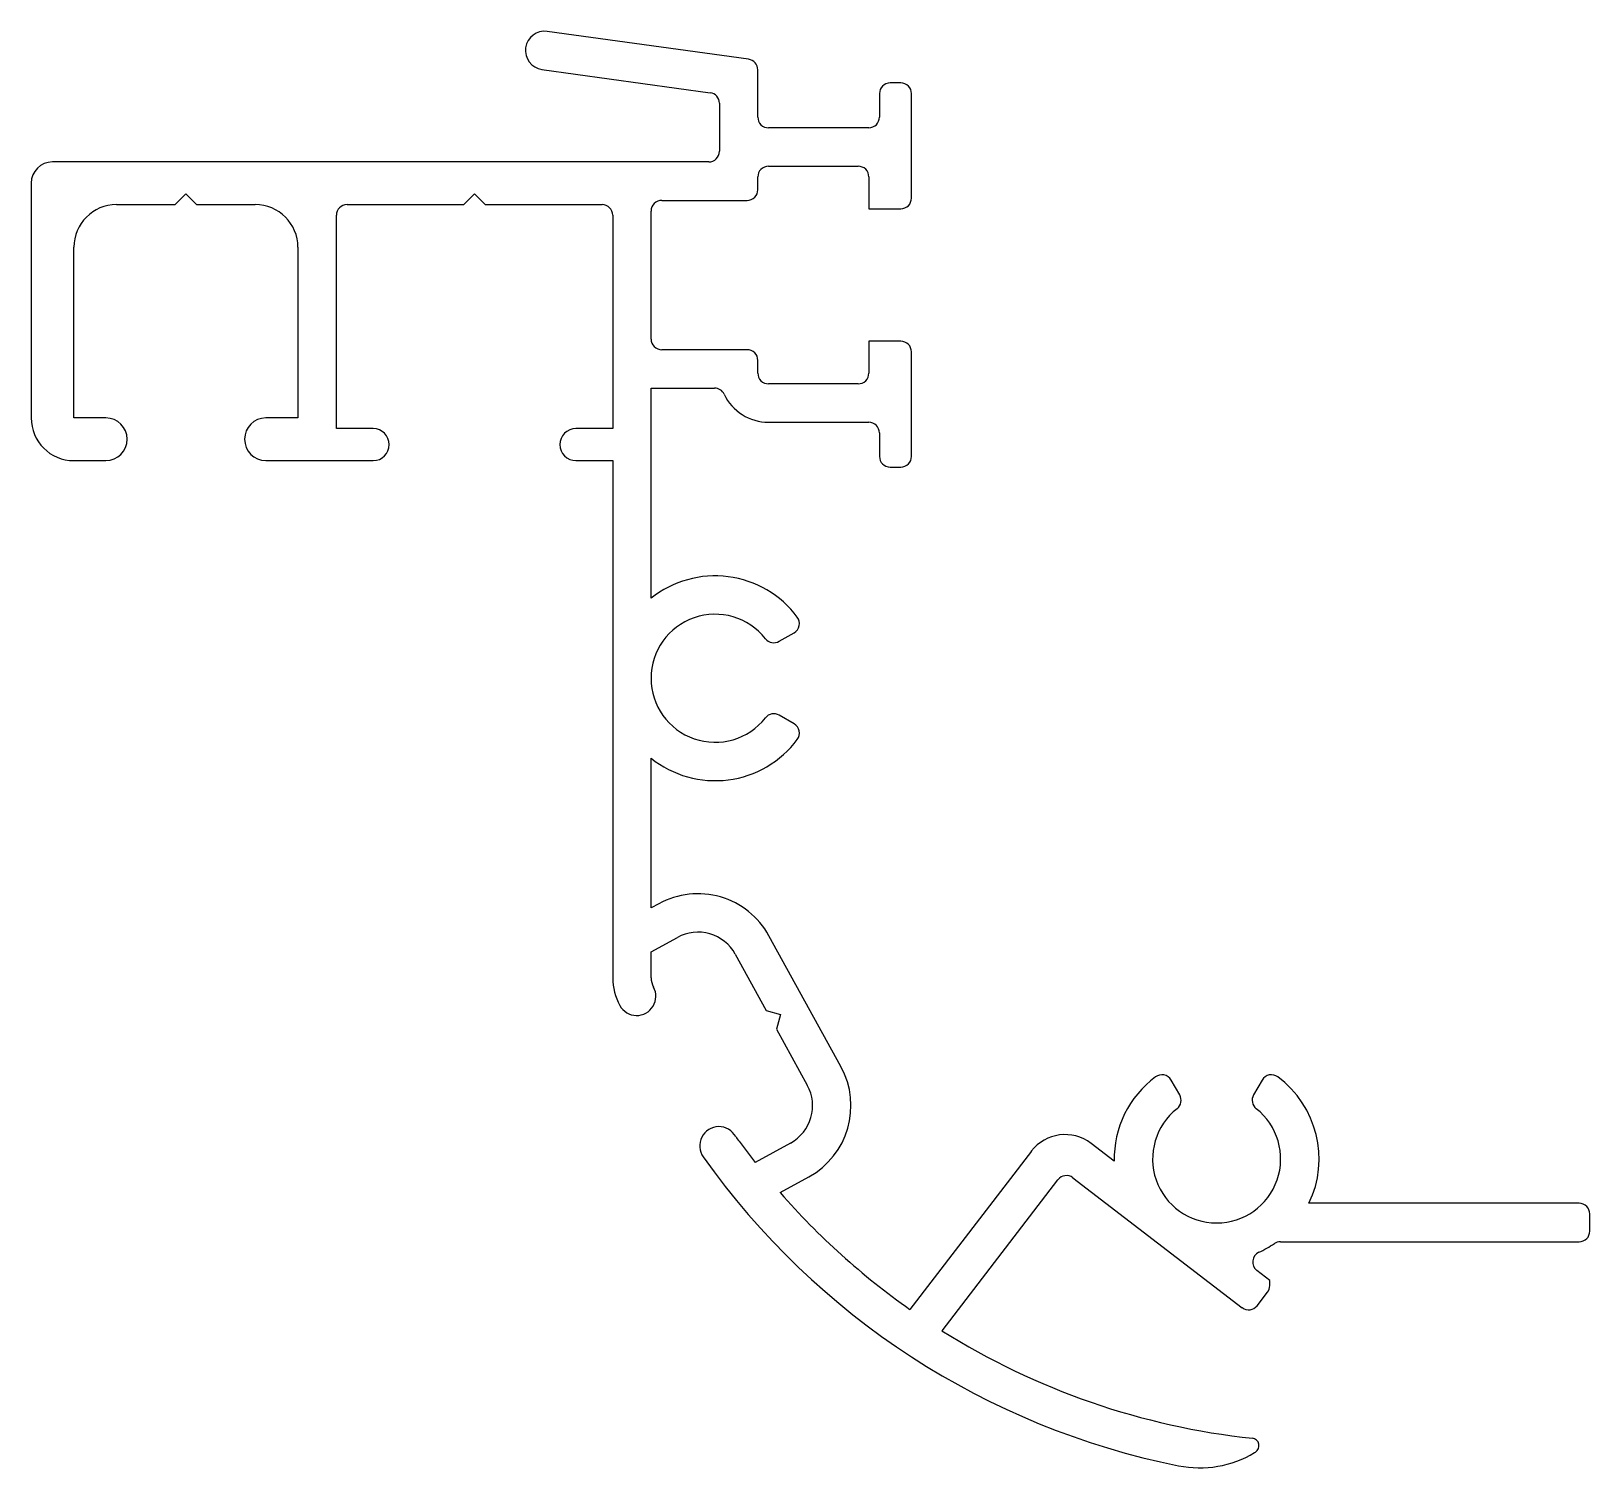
# Model space of a CAD drawing. Extents: x 3155.2 to 3228.2, y 1532.4 to 1599.8.
import ezdxf

# ---------------------------------------------------------------- set-up
doc = ezdxf.new("R2010")
doc.units = 0
doc.layers.get('0').update_dxf_attribs({"linetype": 'CONTINUOUS'})

msp = doc.modelspace()

# ---------------------------------------------------------------- linework, layer by layer
at = {"color": 0}
for p, q in [((3188.796, 1598.466), (3179.36, 1599.774)), ((3179.113, 1597.991), (3186.996, 1596.899)), ((3189.227, 1595.752), (3189.227, 1597.971)), ((3194.928, 1596.853), (3194.928, 1595.753)), ((3195.928, 1597.353), (3195.428, 1597.353)), ((3196.428, 1591.956), (3196.428, 1596.853)), ((3187.427, 1596.403), (3187.427, 1594.153)), ((3194.428, 1595.253), (3189.727, 1595.252)), ((3186.927, 1593.653), (3156.176, 1593.653)), ((3189.727, 1593.452), (3193.928, 1593.453)), ((3155.176, 1592.653), (3155.176, 1581.653)), ((3189.227, 1592.353), (3189.227, 1592.952)), ((3194.428, 1592.953), (3194.427, 1591.456)), ((3159.176, 1591.653), (3161.926, 1591.653)), ((3161.926, 1591.653), (3162.426, 1592.153)), ((3162.426, 1592.153), (3162.926, 1591.653)), ((3162.926, 1591.653), (3165.676, 1591.653)), ((3169.976, 1591.653), (3175.452, 1591.653)), ((3175.452, 1591.653), (3175.952, 1592.153)), ((3175.952, 1592.153), (3176.452, 1591.653)), ((3176.452, 1591.653), (3181.927, 1591.653)), ((3184.727, 1591.853), (3188.727, 1591.853)), ((3169.476, 1581.153), (3169.476, 1591.153)), ((3182.427, 1591.153), (3182.427, 1581.153)), ((3184.227, 1585.351), (3184.227, 1591.353)), ((3194.427, 1591.456), (3195.928, 1591.456)), ((3157.176, 1581.653), (3157.176, 1589.653)), ((3167.676, 1589.653), (3167.676, 1581.653)), ((3195.928, 1585.248), (3194.427, 1585.248)), ((3194.427, 1585.248), (3194.428, 1583.752)), ((3188.727, 1584.851), (3184.727, 1584.851)), ((3189.227, 1583.752), (3189.227, 1584.351)), ((3196.428, 1579.852), (3196.428, 1584.748)), ((3184.227, 1573.199), (3184.227, 1583.051)), ((3184.227, 1583.051), (3187.198, 1583.051)), ((3193.928, 1583.252), (3189.727, 1583.252)), ((3158.676, 1581.653), (3157.176, 1581.653)), ((3167.676, 1581.653), (3166.176, 1581.653)), ((3189.727, 1581.452), (3194.428, 1581.452)), ((3171.202, 1581.153), (3169.476, 1581.153)), ((3182.427, 1581.153), (3180.702, 1581.153)), ((3194.928, 1580.952), (3194.928, 1579.852)), ((3157.176, 1579.653), (3158.676, 1579.653)), ((3166.176, 1579.653), (3171.202, 1579.653)), ((3180.702, 1579.653), (3182.427, 1579.653)), ((3182.427, 1579.653), (3182.427, 1555.414)), ((3195.428, 1579.352), (3195.928, 1579.352)), ((3190.227, 1571.184), (3190.926, 1571.587)), ((3190.926, 1567.317), (3190.227, 1567.72)), ((3184.227, 1558.685), (3184.227, 1565.705)), ((3184.59, 1558.884), (3184.227, 1558.685)), ((3184.227, 1556.631), (3185.457, 1557.306)), ((3193.122, 1551.249), (3189.75, 1557.384)), ((3184.227, 1555.414), (3184.227, 1556.631)), ((3188.173, 1556.517), (3189.618, 1553.888)), ((3189.618, 1553.888), (3190.297, 1553.69)), ((3190.297, 1553.69), (3190.099, 1553.011)), ((3190.099, 1553.011), (3191.544, 1550.382)), ((3208.995, 1549.921), (3208.592, 1550.619)), ((3212.863, 1550.619), (3212.459, 1549.921)), ((3190.755, 1547.666), (3189.104, 1546.759)), ((3202.044, 1547.281), (3196.355, 1539.868)), ((3205.928, 1546.822), (3204.848, 1547.651)), ((3190.272, 1545.347), (3191.622, 1546.089)), ((3197.858, 1538.869), (3203.289, 1545.948)), ((3203.99, 1546.04), (3211.924, 1539.952)), ((3227.715, 1544.843), (3215.054, 1544.843)), ((3228.215, 1543.543), (3228.215, 1544.343)), ((3213.715, 1543.043), (3227.715, 1543.043)), ((3213.215, 1541.23), (3212.609, 1541.696)), ((3213.215, 1540.984), (3213.215, 1541.23)), ((3212.625, 1540.045), (3213.112, 1540.679)), ((3212.501, 1533.157), (3212.544, 1533.183))]:
    msp.add_line(p, q, dxfattribs=at)
for centre, radius, start, end in [((3179.237, 1598.882), 0.9, 82.11286, 262.11286), ((3188.727, 1597.971), 0.5, 0, 82.11286), ((3186.927, 1596.403), 0.5, 360, 82.11286), ((3195.428, 1596.853), 0.5, 90, 179.99816), ((3195.928, 1596.853), 0.5, 359.99816, 90), ((3189.727, 1595.752), 0.5, 180, 270.00339), ((3194.428, 1595.753), 0.5, 270.00339, 359.99816), ((3186.927, 1594.153), 0.5, 270, 0), ((3156.176, 1592.653), 1, 90, 180), ((3189.727, 1592.952), 0.5, 90.00339, 180.00339), ((3193.928, 1592.953), 0.5, 359.99786, 90.00339), ((3188.727, 1592.353), 0.5, 269.99786, 0.00339), ((3159.176, 1589.653), 2, 90, 180), ((3165.676, 1589.653), 2, 0, 90), ((3169.976, 1591.153), 0.5, 90, 180), ((3181.927, 1591.153), 0.5, 360, 90), ((3184.727, 1591.353), 0.5, 89.99786, 180.00123), ((3195.928, 1591.956), 0.5, 270.00123, 359.99786), ((3184.727, 1585.351), 0.5, 180.00123, 270.00214), ((3195.928, 1584.748), 0.5, 0.00214, 89.99877), ((3188.727, 1584.351), 0.5, 359.99661, 90.00214), ((3189.727, 1583.752), 0.5, 179.99661, 269.99661), ((3193.928, 1583.752), 0.5, 269.99661, 0.00214), ((3187.198, 1582.551), 0.5, 25.39044, 90.00214), ((3189.727, 1583.752), 2.3, 205.39044, 269.99661), ((3157.176, 1581.653), 2, 180, 270), ((3158.676, 1580.653), 1, 270, 90), ((3166.176, 1580.653), 1, 90, 270), ((3194.428, 1580.952), 0.5, 0.00184, 89.99661), ((3171.202, 1580.403), 0.75, 270, 90), ((3180.702, 1580.403), 0.75, 90, 270), ((3195.428, 1579.852), 0.5, 180.00184, 270), ((3195.928, 1579.852), 0.5, 270, 0.00184), ((3187.227, 1569.452), 4.8, 36.67741, 128.68219), ((3187.227, 1569.452), 3, 38.21321, 321.78679), ((3190.676, 1572.02), 0.5, 300, 36.67741), ((3189.977, 1571.617), 0.5, 218.21321, 300), ((3189.977, 1567.287), 0.5, 60, 141.78679), ((3190.676, 1566.884), 0.5, 323.32259, 60), ((3187.227, 1569.452), 4.8, 231.31781, 323.32259), ((3186.42, 1555.554), 3.8, 28.79388, 118.79388), ((3186.42, 1555.554), 2, 28.79388, 118.79388), ((3185.127, 1555.414), 2.7, 180, 208.79388), ((3185.127, 1555.414), 0.9, 180, 208.79388), ((3183.55, 1554.547), 0.9, 208.79387, 28.79388), ((3189.792, 1549.419), 3.8, 298.79388, 28.79388), ((3210.727, 1546.921), 4.8, 126.67741, 181.18219), ((3208.159, 1550.369), 0.5, 30, 126.67741), ((3213.296, 1550.369), 0.5, 53.32259, 150), ((3210.727, 1546.921), 4.8, 334.35325, 53.32259), ((3189.792, 1549.419), 2, 298.79388, 28.79388), ((3208.562, 1549.671), 0.5, 308.21321, 30), ((3212.892, 1549.671), 0.5, 150, 231.78679), ((3210.727, 1546.921), 3, 128.21321, 51.78679), ((3187.403, 1547.536), 0.9, 28.79388, 215.33753), ((3188.981, 1548.403), 0.9, 208.79388, 225.32311), ((3216.036, 1567.837), 34.2, 215.94264, 218.0483), ((3203.63, 1546.064), 2, 52.5, 142.5), ((3216.036, 1567.837), 36, 215.33753, 258.63798), ((3203.686, 1545.643), 0.5, 52.5, 142.5), ((3216.036, 1567.837), 34.2, 221.1185, 221.12419), ((3216.036, 1567.837), 34.2, 221.12419, 234.86736), ((3227.715, 1544.343), 0.5, 0, 90), ((3227.715, 1543.543), 0.5, 270, 0), ((3210.727, 1546.921), 4.8, 294.35542, 304.31492), ((3213.715, 1542.543), 0.5, 90, 124.31492), ((3212.913, 1542.092), 0.5, 114.35542, 232.5), ((3212.715, 1540.984), 0.5, 322.5, 0), ((3212.228, 1540.349), 0.5, 232.5, 322.5), ((3216.036, 1567.837), 34.2, 237.8902, 263.89858), ((3212.364, 1533.483), 0.35, 300.94899, 83.89858), ((3209.929, 1537.445), 5, 258.63798, 300.94899)]:
    msp.add_arc(centre, radius, start, end, dxfattribs=at)

doc.saveas('drawing.dxf')
